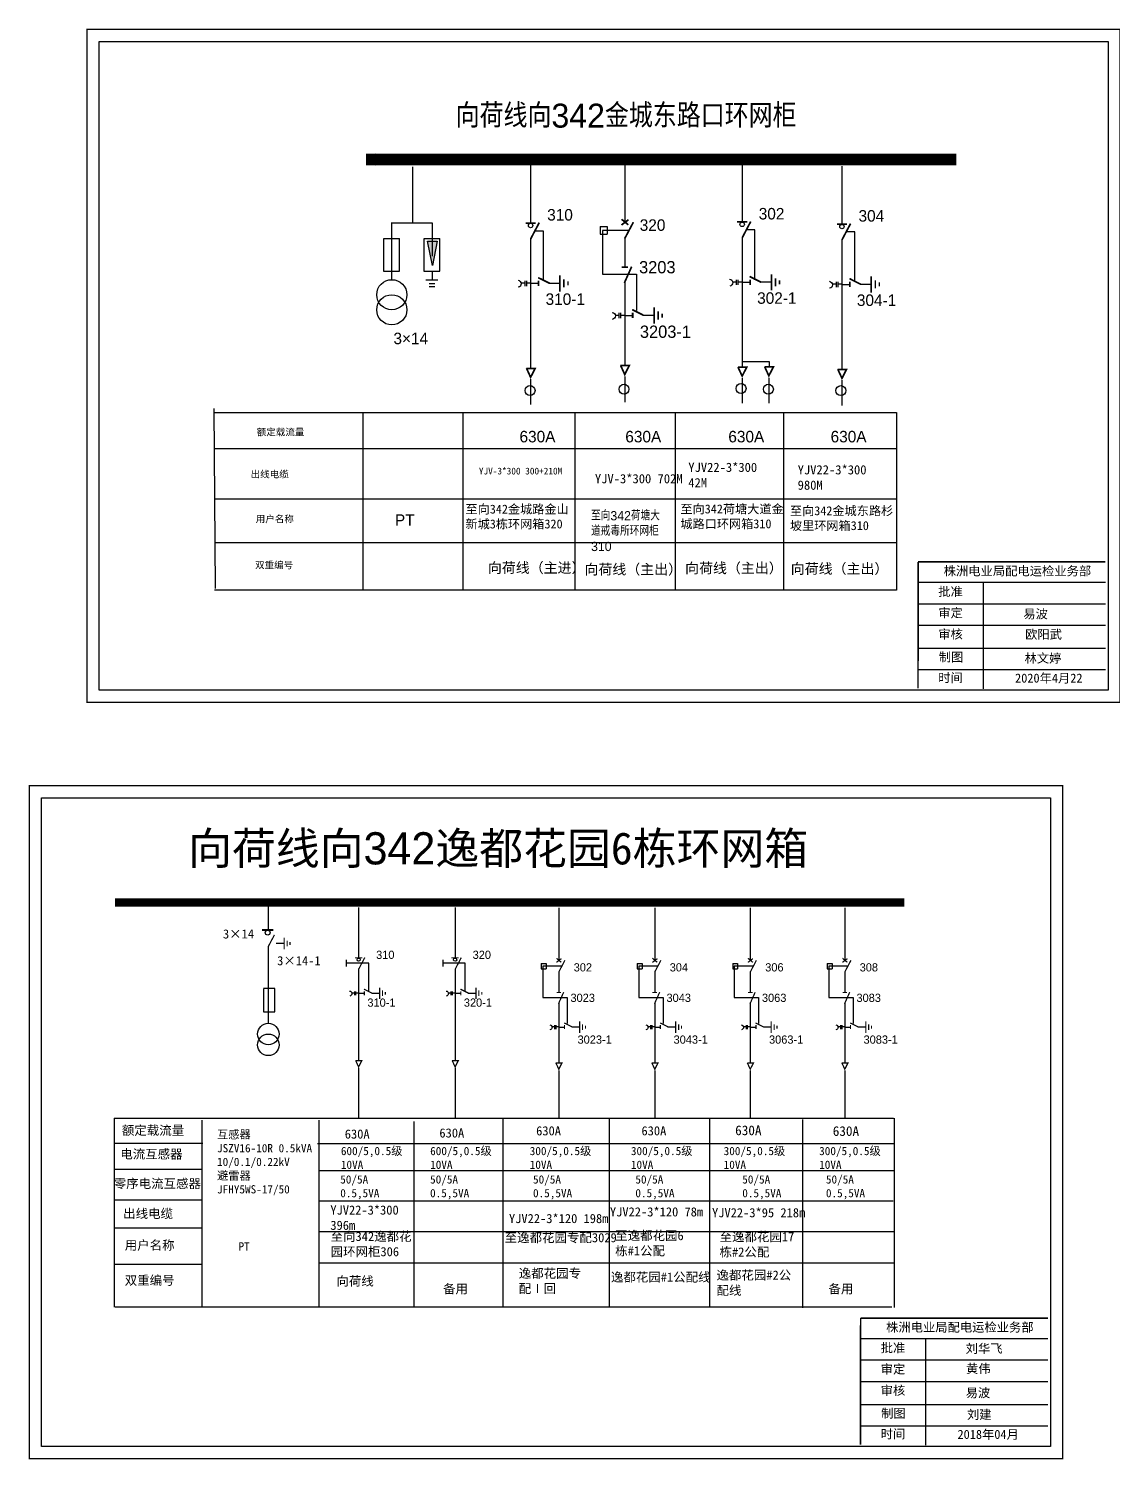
# Model space of a CAD drawing. Extents: x 6 to 548, y -578 to -125.
# Drawn here: x 283.9 to 415.7, y -304 to -130.3 of the extents above; entities that cross this region are included whole.
import ezdxf

# ---------------------------------------------------------------- set-up
doc = ezdxf.new("R2010")
doc.units = 0
doc.header["$LTSCALE"] = 0.774411
doc.linetypes.add('ACAD_ISO02W100', pattern=[15, 12, -3])
doc.linetypes.add('CENTER', pattern=[50.8, 31.75, -6.35, 6.35, -6.35])
doc.layers.get('0').update_dxf_attribs({"linetype": 'CONTINUOUS'})
doc.layers.get('DEFPOINTS').update_dxf_attribs({"linetype": 'CONTINUOUS'})
doc.layers.add('2', color=7, linetype='CONTINUOUS')
doc.styles.add('hztxt_txtstyle_0.00_0_0', font='', dxfattribs={"bigfont": 'hztxt.shx'})
doc.styles.add('hztxt_txtstyle_1.50_0_0', font='', dxfattribs={"height": 1.5, "bigfont": 'hztxt.shx'})
doc.styles.add('hztxt_txtstyle_1.80_0_0', font='', dxfattribs={"height": 1.8, "bigfont": 'hztxt.shx'})
doc.styles.add('hztxt_txtstyle_1.88_0_0', font='', dxfattribs={"height": 1.875, "bigfont": 'hztxt.shx'})
doc.styles.add('hztxt_txtstyle_2.00_0_0', font='', dxfattribs={"height": 2, "bigfont": 'hztxt.shx'})
doc.styles.add('hztxt_txtstyle_2.70_0_0', font='simkai.ttf', dxfattribs={"height": 2.7})
doc.styles.add('KaiTi_GB2312_txtstyle_1.09_0_0', font='simkai_0.ttf', dxfattribs={"height": 1.0944})
doc.styles.add('字体', font='simkai_0.ttf', dxfattribs={"height": 2.5})
doc.styles.get('hztxt_txtstyle_0.00_0_0').set_extended_font_data('hztxt')
doc.styles.get('hztxt_txtstyle_1.50_0_0').set_extended_font_data('hztxt')
doc.styles.get('hztxt_txtstyle_1.80_0_0').set_extended_font_data('hztxt')
doc.styles.get('hztxt_txtstyle_1.88_0_0').set_extended_font_data('hztxt')
doc.styles.get('hztxt_txtstyle_2.00_0_0').set_extended_font_data('hztxt')

# ---------------------------------------------------------------- blocks, each defined once
blk = doc.blocks.new('JD')
for points in [[(-2, 0.2), (-2, -0.2), (2, 0.2), (2, -0.2)], [(1, -1.2), (1, -0.8), (-1, -1.2), (-1, -0.8)], [(-0.5, -1.8), (-0.5, -2.2), (0.5, -1.8), (0.5, -2.2)]]:
    blk.add_trace(points)

msp = doc.modelspace()

# ---------------------------------------------------------------- hatches: boundary and pattern name
at = {"layer": 'DEFPOINTS', "linetype": 'Continuous'}
msp.add_hatch(color=0, dxfattribs=at).paths.add_polyline_path([(332.36, -156.09), (333.53, -156.09), (332.97, -159.04)])

# ---------------------------------------------------------------- linework, layer by layer
at = {"color": 0, "linetype": 'Continuous'}
for p, q in [((391.95, -197.52), (414.7, -197.52)), ((399.85, -197.52), (399.85, -210.45)), ((391.95, -200.12), (414.7, -200.12)), ((391.95, -202.71), (414.7, -202.71)), ((391.95, -205.53), (414.7, -205.53)), ((391.95, -208.12), (414.7, -208.12)), ((294.31, -262.58), (388.97, -262.58)), ((294.35, -285.52), (294.35, -262.58)), ((304.98, -262.83), (304.98, -285.52)), ((319.18, -262.83), (319.18, -285.52)), ((330.7, -262.98), (330.7, -285.5)), ((341.53, -262.62), (341.53, -285.52)), ((354.42, -262.62), (354.42, -285.52)), ((366.62, -262.64), (366.62, -285.53)), ((377.89, -262.72), (377.89, -285.61)), ((389.02, -262.59), (389.02, -285.54)), ((319.01, -265.64), (389, -265.64)), ((319.18, -268.94), (389.02, -268.94)), ((319.18, -272.62), (388.91, -272.62)), ((319.18, -276.35), (389.1, -276.35)), ((319.18, -280.14), (389, -280.14)), ((388.76, -285.52), (294.42, -285.52)), ((384.96, -289.33), (407.71, -289.33)), ((392.86, -289.33), (392.86, -302.26)), ((384.96, -291.92), (407.71, -291.92)), ((384.96, -294.52), (407.71, -294.52)), ((384.96, -297.34), (407.71, -297.34)), ((384.96, -299.93), (407.71, -299.93))]:
    msp.add_line(p, q, dxfattribs=at)
at = {"color": 0}
for p, q in [((313.01, -236.38), (313.01, -239.67)), ((324, -236.98), (324, -243.1)), ((335.72, -236.98), (335.72, -243.1)), ((348.31, -237.02), (348.31, -243.43)), ((359.96, -237.02), (359.96, -243.43)), ((371.56, -237.02), (371.56, -243.43)), ((383.04, -237.02), (383.04, -243.43)), ((314.01, -241.34), (314.95, -241.34)), ((313.03, -241.7), (313.03, -251.03)), ((324, -244.46), (324, -255.56)), ((335.72, -244.46), (335.72, -255.56)), ((346.17, -243.78), (346.77, -243.78)), ((346.17, -243.78), (346.17, -244.45)), ((346.17, -244.45), (346.77, -244.45)), ((346.77, -243.78), (346.77, -244.45)), ((348.31, -244.8), (348.31, -247.27)), ((357.83, -243.78), (358.43, -243.78)), ((357.83, -243.78), (357.83, -244.45)), ((357.83, -244.45), (358.43, -244.45)), ((358.43, -243.78), (358.43, -244.45)), ((359.96, -244.8), (359.96, -247.27)), ((369.43, -243.78), (370.03, -243.78)), ((369.43, -243.78), (369.43, -244.45)), ((369.43, -244.45), (370.03, -244.45)), ((370.03, -243.78), (370.03, -244.45)), ((371.56, -244.8), (371.56, -247.27)), ((380.91, -243.78), (381.51, -243.78)), ((380.91, -243.78), (380.91, -244.45)), ((380.91, -244.45), (381.51, -244.45)), ((381.51, -243.78), (381.51, -244.45)), ((383.04, -244.8), (383.04, -247.27)), ((324, -247.41), (324.69, -247.41)), ((325.59, -247.39), (326.53, -247.39)), ((335.72, -247.41), (336.41, -247.41)), ((337.31, -247.39), (338.25, -247.39)), ((348.31, -248.51), (348.31, -255.82)), ((359.96, -248.51), (359.96, -255.82)), ((371.56, -248.51), (371.56, -255.82)), ((383.04, -248.51), (383.04, -255.82)), ((348.31, -251.51), (349, -251.51)), ((349.9, -251.49), (350.84, -251.49)), ((359.96, -251.51), (360.65, -251.51)), ((361.56, -251.49), (362.5, -251.49)), ((371.56, -251.51), (372.25, -251.51)), ((373.15, -251.49), (374.1, -251.49)), ((383.04, -251.51), (383.73, -251.51)), ((384.63, -251.49), (385.57, -251.49)), ((305.07, -265.66), (294.37, -265.66)), ((305.03, -268.81), (294.33, -268.81)), ((305.03, -272.52), (294.33, -272.52)), ((304.99, -275.91), (294.29, -275.91)), ((305.03, -280.32), (294.33, -280.32))]:
    msp.add_line(p, q, dxfattribs=at)
at = {"color": 0, "linetype": 'ACAD_ISO02W100'}
for p, q in [((348.6, -244.13), (346.36, -244.13)), ((346.36, -244.13), (346.36, -247.94)), ((360.26, -244.13), (358.02, -244.13)), ((358.02, -244.13), (358.02, -247.94)), ((371.86, -244.13), (369.62, -244.13)), ((369.62, -244.13), (369.62, -247.94)), ((383.34, -244.13), (381.1, -244.13)), ((381.1, -244.13), (381.1, -247.94)), ((346.36, -247.94), (349.32, -247.94)), ((349.32, -247.94), (349.32, -251.08)), ((358.02, -247.94), (360.98, -247.94)), ((360.98, -247.94), (360.98, -251.08)), ((369.62, -247.94), (372.58, -247.94)), ((372.58, -247.94), (372.58, -251.08)), ((381.1, -247.94), (384.05, -247.94)), ((384.05, -247.94), (384.05, -251.08))]:
    msp.add_line(p, q, dxfattribs=at)
at = {"color": 0, "linetype": 'CENTER'}
for p, q in [((324, -256.46), (324, -262.59)), ((335.72, -256.46), (335.72, -262.59)), ((348.31, -256.8), (348.31, -262.56)), ((359.97, -256.8), (359.97, -262.56)), ((371.56, -256.8), (371.56, -262.56)), ((383.04, -256.8), (383.04, -262.56))]:
    msp.add_line(p, q, dxfattribs=at)
at = {"color": 0, "linetype": 'Continuous', "const_width": 0.182}
for points in [[(291.01, -130.39), (416.49, -130.39), (416.49, -212.09), (291.01, -212.09)], [(284.02, -222.2), (409.5, -222.2), (409.5, -303.9), (284.02, -303.9)]]:
    msp.add_lwpolyline(points, close=True, dxfattribs=at)
at = {"color": 0, "linetype": 'Continuous'}
for points in [[(292.48, -131.87), (415.01, -131.87), (415.01, -210.62), (292.48, -210.62)], [(285.49, -223.68), (408.02, -223.68), (408.02, -302.43), (285.49, -302.43)]]:
    msp.add_lwpolyline(points, close=True, dxfattribs=at)
at = {"color": 0, "linetype": 'Continuous', "const_width": 0.182}
for points in [[(391.95, -195.04), (391.94, -210.41)], [(391.95, -195.04), (414.7, -195.04)], [(384.96, -286.85), (384.95, -302.22)], [(384.96, -286.85), (407.71, -286.85)]]:
    msp.add_lwpolyline(points, dxfattribs=at)
at = {"color": 0}
for points, const_width in [([(294.42, -236.38), (390.27, -236.38)], 0.998), ([(312.26, -239.72), (313.66, -239.72)], 0.238), ([(313.03, -241.74), (313.78, -240.32)], 0.15), ([(323.56, -243.11), (324.44, -243.11)], 0.15), ([(324, -244.5), (324.75, -243.08)], 0.15), ([(335.28, -243.11), (336.16, -243.11)], 0.15), ([(335.72, -244.5), (336.47, -243.08)], 0.15), ([(348.03, -243.16), (348.61, -243.65)], 0.15), ([(348.02, -243.66), (348.63, -243.2)], 0.15), ([(359.68, -243.66), (360.29, -243.2)], 0.15), ([(359.68, -243.16), (360.27, -243.65)], 0.15), ([(371.28, -243.66), (371.88, -243.2)], 0.15), ([(371.28, -243.16), (371.87, -243.65)], 0.15), ([(382.76, -243.16), (383.35, -243.65)], 0.15), ([(382.75, -243.66), (383.36, -243.2)], 0.15), ([(348.31, -244.83), (349.05, -243.41)], 0.15), ([(359.96, -244.83), (360.71, -243.41)], 0.15), ([(371.56, -244.83), (372.31, -243.41)], 0.15), ([(383.04, -244.83), (383.79, -243.41)], 0.15), ([(324.65, -246.91), (325.65, -247.41)], 0.15), ([(324.69, -247.18), (324.69, -247.64)], 0.15), ([(336.37, -246.91), (337.37, -247.41)], 0.15), ([(336.41, -247.18), (336.41, -247.64)], 0.15), ([(348.04, -247.31), (348.59, -247.31)], 0.15), ([(348.27, -248.69), (348.9, -247.28)], 0.15), ([(359.69, -247.31), (360.25, -247.31)], 0.15), ([(359.93, -248.69), (360.56, -247.28)], 0.15), ([(371.29, -247.31), (371.85, -247.31)], 0.15), ([(371.53, -248.69), (372.16, -247.28)], 0.15), ([(382.77, -247.31), (383.32, -247.31)], 0.15), ([(383.01, -248.69), (383.64, -247.28)], 0.15), ([(348.96, -251.01), (349.96, -251.51)], 0.15), ([(349, -251.28), (349, -251.74)], 0.15), ([(360.62, -251.01), (361.61, -251.51)], 0.15), ([(360.65, -251.28), (360.65, -251.74)], 0.15), ([(372.21, -251.01), (373.21, -251.51)], 0.15), ([(372.25, -251.28), (372.25, -251.74)], 0.15), ([(383.69, -251.01), (384.69, -251.51)], 0.15), ([(383.73, -251.28), (383.73, -251.74)], 0.15), ([(323.63, -255.58), (324.39, -255.58), (324, -256.35), (323.64, -255.57)], 0.15), ([(335.35, -255.58), (336.11, -255.58), (335.72, -256.35), (335.36, -255.57)], 0.15), ([(347.94, -255.86), (348.7, -255.86), (348.31, -256.63), (347.95, -255.85)], 0.15), ([(359.59, -255.86), (360.36, -255.86), (359.97, -256.63), (359.6, -255.85)], 0.15), ([(371.19, -255.86), (371.96, -255.86), (371.56, -256.63), (371.2, -255.85)], 0.15), ([(382.67, -255.86), (383.43, -255.86), (383.04, -256.63), (382.68, -255.85)], 0.15)]:
    msp.add_lwpolyline(points, dxfattribs=dict(at, const_width=const_width))
for points in [[(322.49, -243.34), (322.49, -244.17)], [(334.21, -243.34), (334.21, -244.17)], [(312.44, -246.87), (312.44, -249.67), (313.82, -249.67), (313.82, -246.84), (312.44, -246.84)], [(323.49, -247.4), (323.18, -247.4)], [(323.49, -247.19), (323.49, -247.64)], [(323.63, -247.19), (323.63, -247.64)], [(324, -247.4), (323.63, -247.4)], [(335.21, -247.4), (334.9, -247.4)], [(335.21, -247.19), (335.21, -247.64)], [(335.35, -247.19), (335.35, -247.64)], [(335.72, -247.4), (335.35, -247.4)], [(347.8, -251.5), (347.49, -251.5)], [(347.8, -251.29), (347.8, -251.75)], [(347.94, -251.29), (347.94, -251.75)], [(348.3, -251.5), (347.94, -251.5)], [(359.46, -251.5), (359.14, -251.5)], [(359.46, -251.29), (359.46, -251.75)], [(359.6, -251.29), (359.6, -251.75)], [(359.96, -251.5), (359.6, -251.5)], [(371.06, -251.5), (370.74, -251.5)], [(371.06, -251.29), (371.06, -251.75)], [(371.2, -251.29), (371.2, -251.75)], [(371.56, -251.5), (371.2, -251.5)], [(382.53, -251.5), (382.22, -251.5)], [(382.53, -251.29), (382.53, -251.75)], [(382.67, -251.29), (382.67, -251.75)], [(383.04, -251.5), (382.67, -251.5)]]:
    msp.add_lwpolyline(points, dxfattribs=at)
at = {"color": 0, "linetype": 'ACAD_ISO02W100'}
for points in [[(325.23, -247.17), (325.23, -243.76), (322.49, -243.76)], [(336.94, -247.17), (336.94, -243.76), (334.21, -243.76)]]:
    msp.add_lwpolyline(points, dxfattribs=at)
at = {"color": 0}
for points in [[(322.91, -247.14, -0.877934), (322.92, -247.75)], [(334.63, -247.14, -0.877934), (334.64, -247.75)], [(347.22, -251.24, -0.877934), (347.23, -251.85)], [(358.88, -251.24, -0.877934), (358.89, -251.85)], [(370.47, -251.24, -0.877934), (370.48, -251.85)], [(381.95, -251.24, -0.877934), (381.96, -251.85)]]:
    msp.add_lwpolyline(points, format="xyb", dxfattribs=at)
for centre, radius in [((312.96, -240.05), 0.305), ((324, -243.33), 0.192), ((335.72, -243.33), 0.192)]:
    msp.add_circle(centre, radius, dxfattribs=at)
at = {"layer": '2', "color": 0}
for centre in [(313.04, -252.36), (313.04, -253.67)]:
    msp.add_circle(centre, 1.31, dxfattribs=at)
at = {"layer": 'DEFPOINTS', "color": 0, "linetype": 'Continuous'}
for p, q in [((330.59, -153.9), (330.59, -147.06)), ((328.01, -153.86), (332.95, -153.86)), ((332.95, -153.86), (332.95, -157.92)), ((332.36, -156.09), (333.53, -156.09)), ((332.97, -159.04), (332.36, -156.09)), ((333.53, -156.09), (332.97, -159.04)), ((332.17, -160.81), (333.64, -160.81)), ((332.59, -161.23), (333.24, -161.23)), ((332.92, -159.83), (332.92, -160.82)), ((332.59, -161.59), (333.24, -161.59)), ((370.58, -170.73), (373.86, -170.73)), ((373.86, -170.73), (373.86, -171.4)), ((336.66, -176.88), (336.66, -198.49))]:
    msp.add_line(p, q, dxfattribs=at)
at = {"layer": 'DEFPOINTS', "color": 0}
for p, q in [((344.89, -146.86), (344.89, -153.88)), ((356.32, -146.75), (356.32, -153.82)), ((370.58, -146.73), (370.58, -153.74)), ((382.69, -146.99), (382.69, -154)), ((327.99, -153.84), (327.99, -160.86)), ((353.34, -154.31), (354.17, -154.31)), ((353.34, -154.31), (353.34, -155.24)), ((354.17, -154.31), (354.17, -155.24)), ((327.04, -155.79), (328.97, -155.79)), ((327.04, -155.83), (327.04, -159.75)), ((328.97, -159.75), (328.97, -155.79)), ((331.94, -155.79), (333.87, -155.79)), ((331.94, -155.83), (331.94, -159.75)), ((333.87, -159.75), (333.87, -155.79)), ((344.89, -155.79), (344.89, -171.58)), ((353.34, -155.24), (354.17, -155.24)), ((356.32, -155.73), (356.32, -159.19)), ((370.58, -155.65), (370.58, -171.44)), ((382.69, -155.91), (382.69, -171.7)), ((327.04, -159.75), (328.97, -159.75)), ((331.94, -159.75), (333.87, -159.75)), ((344.89, -161.22), (345.86, -161.22)), ((347.12, -161.2), (348.43, -161.2)), ((356.32, -160.92), (356.32, -171.15)), ((370.58, -161.09), (371.54, -161.09)), ((372.81, -161.06), (374.12, -161.06)), ((382.69, -161.35), (383.66, -161.35)), ((384.92, -161.32), (386.24, -161.32)), ((356.32, -165.12), (357.28, -165.12)), ((358.55, -165.09), (359.86, -165.09)), ((306.63, -198.26), (306.47, -176.41)), ((306.51, -176.89), (389.33, -176.89)), ((324.51, -177.03), (324.51, -198.49)), ((350.27, -176.89), (350.27, -198.49)), ((362.45, -176.89), (362.45, -198.49)), ((375.6, -176.89), (375.6, -198.49)), ((389.33, -176.89), (389.33, -198.49)), ((306.56, -181.26), (389.33, -181.26)), ((306.56, -187.4), (389.33, -187.4)), ((306.56, -192.68), (389.33, -192.68)), ((389.33, -198.49), (306.5, -198.49))]:
    msp.add_line(p, q, dxfattribs=at)
at = {"layer": 'DEFPOINTS', "color": 0, "linetype": 'ACAD_ISO02W100'}
for p, q in [((356.74, -154.79), (353.6, -154.79)), ((353.6, -154.79), (353.6, -160.12)), ((353.6, -160.12), (357.74, -160.12)), ((357.74, -160.12), (357.74, -164.52))]:
    msp.add_line(p, q, dxfattribs=at)
at = {"layer": 'DEFPOINTS', "color": 0, "linetype": 'CENTER'}
for p, q in [((344.89, -172.86), (344.89, -175.93)), ((356.32, -172.52), (356.32, -175.63)), ((370.58, -172.72), (370.58, -175.79)), ((373.82, -172.68), (373.82, -175.79)), ((382.7, -172.98), (382.7, -176.05))]:
    msp.add_line(p, q, dxfattribs=at)
at = {"layer": 'DEFPOINTS', "color": 0}
for points, const_width in [([(324.88, -146.18), (396.6, -146.18)], 1.4), ([(344.27, -153.91), (345.51, -153.91)], 0.21), ([(344.89, -155.84), (345.94, -153.85)], 0.21), ([(355.92, -154.14), (356.77, -153.5)], 0.21), ([(355.93, -153.44), (356.75, -154.12)], 0.21), ([(356.32, -155.78), (357.37, -153.8)], 0.21), ([(369.96, -153.77), (371.19, -153.77)], 0.21), ([(370.58, -155.7), (371.62, -153.72)], 0.21), ([(382.08, -154.03), (383.31, -154.03)], 0.21), ([(382.69, -155.96), (383.74, -153.98)], 0.21), ([(355.94, -159.25), (356.72, -159.25)], 0.21), ([(356.27, -161.18), (357.16, -159.2)], 0.21), ([(345.8, -160.53), (347.2, -161.22)], 0.21), ([(345.86, -160.9), (345.86, -161.55)], 0.21), ([(371.49, -160.39), (372.89, -161.09)], 0.21), ([(371.54, -160.77), (371.54, -161.41)], 0.21), ([(383.61, -160.65), (385, -161.35)], 0.21), ([(383.66, -161.03), (383.66, -161.67)], 0.21), ([(357.23, -164.42), (358.63, -165.12)], 0.21), ([(357.28, -164.8), (357.28, -165.44)], 0.21), ([(344.37, -171.55), (345.44, -171.55), (344.89, -172.63), (344.39, -171.53)], 0.21), ([(355.8, -171.21), (356.87, -171.21), (356.32, -172.29), (355.82, -171.19)], 0.21), ([(370.06, -171.41), (371.13, -171.41), (370.58, -172.49), (370.07, -171.39)], 0.21), ([(373.3, -171.37), (374.37, -171.37), (373.82, -172.45), (373.31, -171.35)], 0.21), ([(382.18, -171.67), (383.25, -171.67), (382.7, -172.75), (382.19, -171.65)], 0.21)]:
    msp.add_lwpolyline(points, dxfattribs=dict(at, const_width=const_width))
at = {"layer": 'DEFPOINTS', "color": 0, "linetype": 'ACAD_ISO02W100'}
for points in [[(346.45, -160.91), (346.45, -154.87), (345.4, -154.87)], [(372.13, -160.78), (372.13, -154.73), (371.09, -154.73)], [(384.25, -161.04), (384.25, -154.99), (383.21, -154.99)]]:
    msp.add_lwpolyline(points, dxfattribs=at)
at = {"layer": 'DEFPOINTS', "color": 0}
for points in [[(343.37, -160.85, -0.877934), (343.38, -161.7)], [(369.05, -160.72, -0.877934), (369.07, -161.57)], [(381.17, -160.98, -0.877934), (381.19, -161.83)], [(354.8, -164.75, -0.877934), (354.81, -165.6)]]:
    msp.add_lwpolyline(points, format="xyb", dxfattribs=at)
for points in [[(344.18, -161.21), (343.74, -161.21)], [(344.18, -160.92), (344.18, -161.56)], [(344.38, -160.92), (344.38, -161.56)], [(344.89, -161.21), (344.38, -161.21)], [(369.87, -161.08), (369.43, -161.08)], [(369.87, -160.78), (369.87, -161.42)], [(370.07, -160.78), (370.07, -161.42)], [(370.57, -161.08), (370.07, -161.08)], [(381.99, -161.34), (381.55, -161.34)], [(381.99, -161.04), (381.99, -161.68)], [(382.19, -161.04), (382.19, -161.68)], [(382.69, -161.34), (382.19, -161.34)], [(355.61, -164.82), (355.61, -165.45)], [(355.81, -164.82), (355.81, -165.45)], [(355.61, -165.11), (355.17, -165.11)], [(356.32, -165.11), (355.81, -165.11)]]:
    msp.add_lwpolyline(points, dxfattribs=at)
for centre, radius in [((326.1, -146.2), 0.695), ((344.89, -154.2), 0.268), ((370.58, -154.07), 0.268), ((382.69, -154.33), 0.268), ((328.03, -162.61), 1.83), ((328.03, -164.44), 1.83), ((344.82, -174.24), 0.605), ((356.23, -174.08), 0.605), ((370.44, -173.99), 0.605), ((373.76, -174.08), 0.605), ((382.56, -174.25), 0.605)]:
    msp.add_circle(centre, radius, dxfattribs=at)

# ---------------------------------------------------------------- block references
at = {"color": 0, "xscale": 0.3494655254594932, "yscale": 0.3494655254594932, "zscale": 0.3494655254595134, "rotation": 90}
for p in [(314.97, -241.36), (326.55, -247.41), (338.26, -247.41), (350.85, -251.52), (362.51, -251.52), (374.11, -251.52), (385.59, -251.52)]:
    msp.add_blockref('JD', p, dxfattribs=at)
at = {"layer": 'DEFPOINTS', "color": 0, "xscale": 0.4888855363904625, "yscale": 0.4888855363904625, "zscale": 0.4888855363904638, "rotation": 90}
for p in [(348.45, -161.24), (374.14, -161.1), (386.26, -161.36), (359.88, -165.13)]:
    msp.add_blockref('JD', p, dxfattribs=at)

# ---------------------------------------------------------------- texts
at = {"color": 0, "linetype": 'Continuous', "style": 'hztxt_txtstyle_2.70_0_0'}
for s, p in [('3×14', (307.53, -240.76)), ('3×14-1', (314.11, -244.01))]:
    msp.add_text(s, height=1.109, dxfattribs=at).set_placement(p)
at = {"color": 0, "style": 'hztxt_txtstyle_1.80_0_0'}
for s, p in [('310', (326.13, -243.24)), ('320', (337.85, -243.24)), ('302', (350.12, -244.76)), ('304', (361.78, -244.76)), ('306', (373.38, -244.76)), ('308', (384.85, -244.76)), ('310-1', (325.07, -249.04)), ('320-1', (336.78, -249.04)), ('3023', (349.73, -248.46)), ('3043', (361.39, -248.46)), ('3063', (372.98, -248.46)), ('3083', (384.46, -248.46)), ('3023-1', (350.59, -253.53)), ('3043-1', (362.25, -253.53)), ('3063-1', (373.84, -253.53)), ('3083-1', (385.32, -253.53))]:
    msp.add_text(s, height=0.998, dxfattribs=at).set_placement(p)
at = {"color": 0, "linetype": 'Continuous', "attachment_point": 1}
for s, insert, char_height, width, style in [('{\\fSimSun|b0|i0|c134|p2;额定载流量}', (311.63, -178.87), 0.8265, 13.3239, 'hztxt_txtstyle_2.70_0_0'), ('{\\fSimSun|b0|i0|c134|p2;出线电缆}', (310.89, -183.98), 0.8265, 13.3239, 'hztxt_txtstyle_2.70_0_0'), ('{\\fKaiTi_GB2312|b0|i0|c134|p49;YJV-3*300 300+210M}', (338.61, -183.6), 0.8265, 13.3239, 'hztxt_txtstyle_2.70_0_0'), ('{\\fSimSun|b0|i0|c134|p2;用户名称}', (311.51, -189.42), 0.8265, 13.3239, 'hztxt_txtstyle_2.70_0_0'), ('{\\fSimSun|b0|i0|c134|p2;双重编号}', (311.43, -195.01), 0.8265, 13.3239, 'hztxt_txtstyle_2.70_0_0'), ('株洲电业局配电运检业务部', (395.05, -195.59), 1.0944, 29.9201, '字体'), ('{\\fKaiTi_GB2312|b0|i0|c134|p49;批准}', (394.39, -198.09), 1.0944, 8.5588, '字体'), ('\\f\uffbfﾬￌﾣﾤ_GB2312|b0|i0|c134|p49;审定', (394.39, -200.68), 1.0944, 8.5588, '字体'), ('易波', (404.72, -200.81), 1.094, 8.5588, '字体'), ('\\f\uffbfﾬￌﾣﾤ_GB2312|b0|i0|c134|p49;审核', (394.39, -203.26), 1.0944, 8.5588, '字体'), ('\\f\uffbfﾬￌﾣﾤ_GB2312|b0|i0|c134|p49;制图', (394.45, -206.04), 1.0944, 8.5588, '字体'), ('\\f\uffbfﾬￌﾣﾤ_GB2312|b0|i0|c134|p49;时间', (394.39, -208.55), 1.0944, 8.5588, '字体'), ('{\\fSimSun|b0|i0|c134|p2;额定载流量}', (295.25, -263.49), 1.1094, 17.8852, 'hztxt_txtstyle_2.70_0_0'), ('\\A1;{\\fSimSun|b0|i0|c134|p2;互感器\\PJSZV16-10R 0.5kVA\\P10/0.1/0.22kV\\P避雷器\\PJFHY5WS-17/50}', (306.81, -264.05), 0.9985, 18.4113, 'hztxt_txtstyle_2.70_0_0'), ('{\\fSimSun|b0|i0|c134|p2;630A}', (322.32, -263.94), 1.1094, 17.8852, 'hztxt_txtstyle_2.70_0_0'), ('{\\fSimSun|b0|i0|c134|p2;630A}', (333.81, -263.81), 1.1094, 17.8852, 'hztxt_txtstyle_2.70_0_0'), ('{\\fSimSun|b0|i0|c134|p2;630A}', (345.56, -263.55), 1.1094, 17.8852, 'hztxt_txtstyle_2.70_0_0'), ('{\\fSimSun|b0|i0|c134|p2;630A}', (358.35, -263.55), 1.1094, 17.8852, 'hztxt_txtstyle_2.70_0_0'), ('{\\fSimSun|b0|i0|c134|p2;630A}', (369.73, -263.46), 1.1757, 9.454, 'hztxt_txtstyle_0.00_0_0'), ('{\\fSimSun|b0|i0|c134|p2;630A}', (381.58, -263.55), 1.1757, 9.454, 'hztxt_txtstyle_0.00_0_0'), ('{\\fSimSun|b0|i0|c134|p2;电流互感器}', (295.06, -266.37), 1.1094, 17.8852, 'hztxt_txtstyle_2.70_0_0'), ('\\A1;{\\fSimSun|b0|i0|c134|p2;600/5,0.5级\\P10VA}', (321.85, -266.06), 0.9985, 18.4113, 'hztxt_txtstyle_2.70_0_0'), ('\\A1;{\\fSimSun|b0|i0|c134|p2;600/5,0.5级\\P10VA}', (332.69, -266.06), 0.9985, 18.4113, 'hztxt_txtstyle_2.70_0_0'), ('\\A1;{\\fSimSun|b0|i0|c134|p2;300/5,0.5级\\P10VA}', (344.78, -266.06), 0.9985, 18.4113, 'hztxt_txtstyle_2.70_0_0'), ('\\A1;{\\fSimSun|b0|i0|c134|p2;300/5,0.5级\\P10VA}', (357.07, -266.06), 0.9985, 18.4113, 'hztxt_txtstyle_2.70_0_0'), ('\\A1;{\\fSimSun|b0|i0|c134|p2;300/5,0.5级\\P10VA}', (368.33, -266.06), 0.9985, 18.4113, 'hztxt_txtstyle_2.70_0_0'), ('\\A1;{\\fSimSun|b0|i0|c134|p2;300/5,0.5级\\P10VA}', (379.93, -266.06), 0.9985, 18.4113, 'hztxt_txtstyle_2.70_0_0'), ('{\\fSimSun|b0|i0|c134|p2;零序电流互感器}', (294.27, -269.95), 1.1094, 17.8852, 'hztxt_txtstyle_2.70_0_0'), ('{\\fSimSun|b0|i0|c134|p2;50/5A\\P0.5,5VA}', (321.77, -269.51), 0.9985, 17.8852, 'hztxt_txtstyle_2.70_0_0'), ('{\\fSimSun|b0|i0|c134|p2;50/5A\\P0.5,5VA}', (332.68, -269.51), 0.9985, 17.8852, 'hztxt_txtstyle_2.70_0_0'), ('{\\fSimSun|b0|i0|c134|p2;50/5A\\P0.5,5VA}', (345.18, -269.51), 0.9985, 17.8852, 'hztxt_txtstyle_2.70_0_0'), ('{\\fSimSun|b0|i0|c134|p2;50/5A\\P0.5,5VA}', (357.61, -269.51), 0.9985, 17.8852, 'hztxt_txtstyle_2.70_0_0'), ('{\\fSimSun|b0|i0|c134|p2;50/5A\\P0.5,5VA}', (370.59, -269.51), 0.9985, 17.8852, 'hztxt_txtstyle_2.70_0_0'), ('{\\fSimSun|b0|i0|c134|p2;50/5A\\P0.5,5VA}', (380.75, -269.51), 0.9985, 17.8852, 'hztxt_txtstyle_2.70_0_0'), ('{\\fSimSun|b0|i0|c134|p2;出线电缆}', (295.41, -273.59), 1.1094, 17.8852, 'hztxt_txtstyle_2.70_0_0'), ('{\\fSimSun|b0|i0|c134|p2;YJV22-3*300 \\P396m}', (320.57, -273.17), 1.1094, 17.8852, 'hztxt_txtstyle_2.70_0_0'), ('{\\fSimSun|b0|i0|c134|p2;YJV22-3*120 198m}', (342.26, -274.2), 1.1094, 17.8852, 'hztxt_txtstyle_2.70_0_0'), ('{\\fSimSun|b0|i0|c134|p2;YJV22-3*120 78m}', (354.52, -273.39), 1.1094, 17.8852, 'hztxt_txtstyle_2.70_0_0'), ('{\\fSimSun|b0|i0|c134|p2;YJV22-3*95 218m}', (366.92, -273.49), 1.1094, 17.8852, 'hztxt_txtstyle_2.70_0_0'), ('{\\fSimSun|b0|i0|c134|p2;至逸都花园6栋#1公配}', (355.16, -276.27), 1.1094, 9.2147, 'hztxt_txtstyle_2.70_0_0'), ('{\\fSimSun|b0|i0|c134|p2;用户名称}', (295.6, -277.44), 1.1094, 17.8852, 'hztxt_txtstyle_2.70_0_0'), ('{\\fSimSun|b0|i0|c134|p2;PT}', (309.42, -277.64), 1.0024, 7.7986, 'hztxt_txtstyle_0.00_0_0'), ('{\\fSimSun|b0|i0|c134|p2;至向342逸都花园环网柜306}', (320.6, -276.37), 1.1094, 10.1813, 'hztxt_txtstyle_2.70_0_0'), ('{\\fSimSun|b0|i0|c134|p2;至逸都花园专配3029}', (341.74, -276.52), 1.1094, 13.6226, 'hztxt_txtstyle_2.70_0_0'), ('{\\fSimSun|b0|i0|c134|p2;至逸都花园17栋#2公配}', (367.83, -276.41), 1.1094, 9.2147, 'hztxt_txtstyle_2.70_0_0'), ('{\\fSimSun|b0|i0|c134|p2;逸都花园专配Ⅰ回}', (343.45, -280.85), 1.1094, 8.4396, 'hztxt_txtstyle_2.70_0_0'), ('{\\fSimSun|b0|i0|c134|p2;逸都花园#1公配线}', (354.64, -281.31), 1.1094, 17.8852, 'hztxt_txtstyle_2.70_0_0'), ('{\\fSimSun|b0|i0|c134|p2;逸都花园#2公配线}', (367.46, -281.07), 1.1094, 9.2147, 'hztxt_txtstyle_2.70_0_0'), ('{\\fSimSun|b0|i0|c134|p2;双重编号}', (295.6, -281.7), 1.1094, 17.8852, 'hztxt_txtstyle_2.70_0_0'), ('{\\fSimSun|b0|i0|c134|p2;向荷线}', (321.3, -281.79), 1.1094, 17.8852, 'hztxt_txtstyle_2.70_0_0'), ('{\\fSimSun|b0|i0|c134|p2;备用}', (334.26, -282.73), 1.1094, 17.8852, 'hztxt_txtstyle_2.70_0_0'), ('{\\fSimSun|b0|i0|c134|p2;备用}', (381.06, -282.73), 1.1094, 17.8852, 'hztxt_txtstyle_2.70_0_0'), ('株洲电业局配电运检业务部', (388.06, -287.4), 1.0944, 29.9201, '字体'), ('{\\fKaiTi_GB2312|b0|i0|c134|p49;批准}', (387.4, -289.9), 1.0944, 8.5588, '字体'), ('刘华飞', (397.72, -289.99), 1.094, 8.5588, '字体'), ('\\f\uffbfﾬￌﾣﾤ_GB2312|b0|i0|c134|p49;审定', (387.4, -292.49), 1.0944, 8.5588, '字体'), ('黄伟', (397.77, -292.43), 1.094, 8.5588, '字体'), ('\\f\uffbfﾬￌﾣﾤ_GB2312|b0|i0|c134|p49;审核', (387.4, -295.07), 1.0944, 8.5588, '字体'), ('易波', (397.72, -295.36), 1.094, 8.5588, '字体'), ('\\f\uffbfﾬￌﾣﾤ_GB2312|b0|i0|c134|p49;制图', (387.46, -297.85), 1.0944, 8.5588, '字体'), ('{\\fSimSun|b0|i0|c134|p2;刘建}', (397.88, -298), 1.0944, 8.5588, '字体'), ('\\f\uffbfﾬￌﾣﾤ_GB2312|b0|i0|c134|p49;时间', (387.4, -300.36), 1.0944, 8.5588, '字体'), ('2018{\\fSimSun|b0|i0|c134|p2;年}04{\\fSimSun|b0|i0|c134|p2;月}', (396.73, -300.41), 1.0944, 16.0081, '字体')]:
    msp.add_mtext(s, dxfattribs=dict(at, insert=insert, char_height=char_height, width=width, style=style))
at = {"color": 7, "linetype": 'Continuous', "char_height": 1.094, "attachment_point": 1, "style": 'KaiTi_GB2312_txtstyle_1.09_0_0'}
for s, insert, width in [('欧阳武', (404.94, -203.28), 8.5588), ('林文婷', (404.87, -206.19), 8.5588), ('2020年4月22', (403.72, -208.6), 16.0081)]:
    msp.add_mtext(s, dxfattribs=dict(at, insert=insert, width=width))
at = {"layer": 'DEFPOINTS', "color": 0}
for s, height, style, p in [('310', 1.397, 'hztxt_txtstyle_1.88_0_0', (346.9, -153.6)), ('302', 1.397, 'hztxt_txtstyle_1.88_0_0', (372.59, -153.47)), ('304', 1.397, 'hztxt_txtstyle_1.88_0_0', (384.71, -153.73)), ('320', 1.397, 'hztxt_txtstyle_1.88_0_0', (358.14, -154.85)), ('3203', 1.49, 'hztxt_txtstyle_2.00_0_0', (358.06, -160.01)), ('310-1', 1.397, 'hztxt_txtstyle_1.88_0_0', (346.71, -163.84)), ('302-1', 1.397, 'hztxt_txtstyle_1.88_0_0', (372.4, -163.71)), ('304-1', 1.397, 'hztxt_txtstyle_1.88_0_0', (384.51, -163.97)), ('3203-1', 1.49, 'hztxt_txtstyle_2.00_0_0', (358.16, -167.84)), ('3×14', 1.397, 'hztxt_txtstyle_1.88_0_0', (328.23, -168.61)), ('630A', 1.397, 'hztxt_txtstyle_1.88_0_0', (343.54, -180.53)), ('630A', 1.397, 'hztxt_txtstyle_1.88_0_0', (356.39, -180.53)), ('630A', 1.397, 'hztxt_txtstyle_1.88_0_0', (368.9, -180.53)), ('630A', 1.397, 'hztxt_txtstyle_1.88_0_0', (381.32, -180.53)), ('PT', 1.397, 'hztxt_txtstyle_1.88_0_0', (328.41, -190.66))]:
    msp.add_text(s, height=height, dxfattribs=dict(at, style=style)).set_placement(p)
at = {"layer": 'DEFPOINTS', "color": 0, "attachment_point": 1, "style": 'hztxt_txtstyle_0.00_0_0'}
for s, insert, char_height, width in [('向荷线向342金城东路口环网柜', (335.78, -139.41), 2.91, 61.8699), ('{\\fSimSun|b0|i0|c134|p2;向荷线向}342{\\fSimSun|b0|i0|c134|p2;逸都花园6栋环网箱}', (303.29, -227.86), 3.9062, 83.0504)]:
    msp.add_mtext(s, dxfattribs=dict(at, insert=insert, char_height=char_height, width=width))
at = {"layer": 'DEFPOINTS', "color": 0, "linetype": 'Continuous', "attachment_point": 1, "style": 'hztxt_txtstyle_0.00_0_0'}
for s, insert, char_height, width in [('{\\fSimSun|b0|i0|c134|p2;YJV22-3*300 \\P42M}', (364.04, -183), 1.1175, 13.1581), ('{\\fSimSun|b0|i0|c134|p2;YJV22-3*300 \\P980M}', (377.32, -183.3), 1.1175, 13.1581), ('{\\fKaiTi_GB2312|b0|i0|c134|p49;YJV-3*300 702M}', (352.7, -184.38), 1.1175, 13.1581), ('{\\fSimSun|b0|i0|c134|p2;至向342金城路金山新城3栋环网箱320}', (336.98, -188.09), 1.0817, 13.5398), ('{\\fSimSun|b0|i0|c134|p2;至向342荷塘大道金城路口环网箱310}', (363.08, -188.07), 1.0817, 13.5398), ('{\\fSimSun|b0|i0|c134|p2;至向342金城东路杉坡里环网箱310}', (376.38, -188.29), 1.0817, 13.5398), ('{\\fKaiTi_GB2312|b0|i0|c134|p49;向荷线（主进）}', (339.7, -195.13), 1.2416, 13.587), ('{\\fKaiTi_GB2312|b0|i0|c134|p49;向荷线（主出）}', (351.43, -195.32), 1.2416, 12.0494), ('{\\fKaiTi_GB2312|b0|i0|c134|p49;向荷线（主出）}', (363.65, -195.17), 1.2416, 12.0494), ('{\\fKaiTi_GB2312|b0|i0|c134|p49;向荷线（主出）}', (376.48, -195.24), 1.2416, 12.0494)]:
    msp.add_mtext(s, dxfattribs=dict(at, insert=insert, char_height=char_height, width=width))
at = {"layer": 'DEFPOINTS', "color": 7, "linetype": 'Continuous', "insert": (352.23, -188.88), "char_height": 1.1175, "width": 9.4483, "attachment_point": 1, "style": 'hztxt_txtstyle_1.50_0_0'}
msp.add_mtext('至向342荷塘大道戒毒所环网柜310', dxfattribs=at)

doc.saveas('drawing.dxf')
